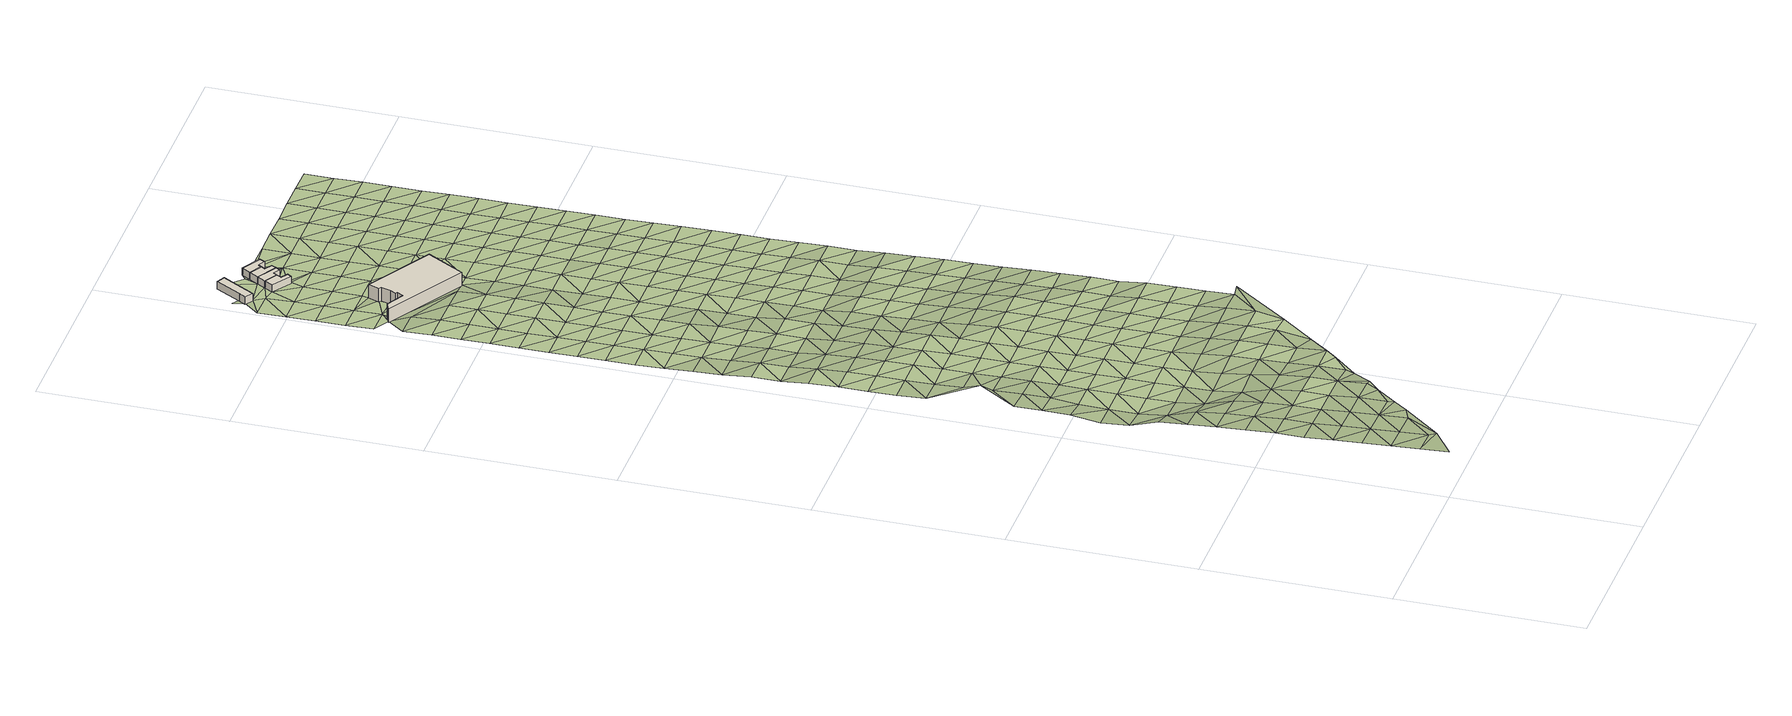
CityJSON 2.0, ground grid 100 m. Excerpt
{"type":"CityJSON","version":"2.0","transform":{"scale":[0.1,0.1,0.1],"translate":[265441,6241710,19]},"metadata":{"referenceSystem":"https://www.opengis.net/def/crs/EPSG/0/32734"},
"CityObjects":{
"building1":{"type":"Building","attributes":{"address":"9 Shelley Road Salt River 7925 Cape Town","building":"pavilion","building:levels":"2","footprint":{"type":"Polygon"},"plus_code":"CVX2XXXH+X4V","ground_height":22.07,"building_height":6.9,"roof_height":28.97},"geometry":[{"type":"Solid","lod":"1","boundaries":[[[[0,1,2,3]],[[1,4,5,2]],[[4,6,7,5]],[[6,8,9,7]],[[8,10,11,9]],[[10,12,13,11]],[[12,14,15,13]],[[14,16,17,15]],[[16,18,19,17]],[[18,20,21,19]],[[20,0,3,21]],[[3,2,5,7,9,11,13,15,17,19,21]],[[20,18,16,14,12,10,8,6,4,1,0]]]]}]},
"building2":{"type":"Building","attributes":{"address":"Shelley Road Salt River Cape Town","building":"house","building:levels":"1","footprint":{"type":"Polygon"},"plus_code":"CQXRXMX7+XMV","ground_height":20.73,"building_height":4.1,"roof_height":24.83},"geometry":[{"type":"Solid","lod":"1","boundaries":[[[[22,23,24,25]],[[23,26,27,24]],[[26,28,29,27]],[[28,30,31,29]],[[30,22,25,31]],[[25,24,27,29,31]],[[30,28,26,23,22]]]]}]},
"building3":{"type":"Building","attributes":{"address":"Shelley Road Salt River Cape Town","building":"house","building:levels":"1","footprint":{"type":"Polygon"},"plus_code":"CRXCX8XC+X5W","ground_height":20.52,"building_height":4.1,"roof_height":24.62},"geometry":[{"type":"Solid","lod":"1","boundaries":[[[[32,33,34,35]],[[33,36,37,34]],[[36,38,39,37]],[[38,40,41,39]],[[40,42,43,41]],[[42,32,35,43]],[[35,34,37,39,41,43]],[[42,40,38,36,33,32]]]]}]},
"building4":{"type":"Building","attributes":{"address":"Shelley Road Salt River Cape Town","building":"house","building:levels":"1","footprint":{"type":"Polygon"},"plus_code":"CRXFXQXG+XJR","ground_height":20.52,"building_height":4.1,"roof_height":24.62},"geometry":[{"type":"Solid","lod":"1","boundaries":[[[[33,32,35,34]],[[32,44,45,35]],[[44,46,47,45]],[[46,48,49,47]],[[48,50,51,49]],[[50,33,34,51]],[[34,35,45,47,49,51]],[[50,48,46,44,32,33]]]]}]},
"building5":{"type":"Building","attributes":{"address":"Shelley Road Salt River Cape Town","building":"house","building:levels":"1","footprint":{"type":"Polygon"},"plus_code":"CRXMXCXM+XQW","ground_height":20.52,"building_height":4.1,"roof_height":24.62},"geometry":[{"type":"Solid","lod":"1","boundaries":[[[[50,48,49,51]],[[48,52,53,49]],[[52,54,55,53]],[[54,56,57,55]],[[56,58,59,57]],[[58,50,51,59]],[[51,49,53,55,57,59]],[[58,56,54,52,48,50]]]]}]},
"building6":{"type":"Building","attributes":{"address":"Shelley Road Salt River Cape Town","building":"house","building:levels":"1","footprint":{"type":"Polygon"},"plus_code":"CRXQXMX8+X4W","ground_height":20.52,"building_height":4.1,"roof_height":24.62},"geometry":[{"type":"Solid","lod":"1","boundaries":[[[[58,56,57,59]],[[56,60,61,57]],[[60,62,63,61]],[[62,64,65,63]],[[64,66,67,65]],[[66,58,59,67]],[[59,57,61,63,65,67]],[[66,64,62,60,56,58]]]]}]},
"terrain1":{"type":"TINRelief","geometry":[{"type":"CompositeSurface","lod":"1","boundaries":[[[68,69,70]],[[71,72,70]],[[70,69,71]],[[73,74,72]],[[71,75,72]],[[74,73,76]],[[72,75,73]],[[77,76,78]],[[79,71,69]],[[73,80,76]],[[71,79,75]],[[78,81,77]],[[76,80,78]],[[75,82,73]],[[83,81,84]],[[81,78,85]],[[75,79,82]],[[69,86,79]],[[80,73,87]],[[84,88,83]],[[81,85,84]],[[87,73,82]],[[78,80,89]],[[79,86,82]],[[85,78,89]],[[88,90,91]],[[88,84,92]],[[89,80,87]],[[88,92,90]],[[85,93,84]],[[94,91,95]],[[82,86,96]],[[89,93,85]],[[95,97,94]],[[87,82,98]],[[95,91,90]],[[92,84,99]],[[96,100,82]],[[93,99,84]],[[82,100,98]],[[101,89,87]],[[97,102,103]],[[104,90,92]],[[97,95,105]],[[89,101,93]],[[92,99,104]],[[101,87,98]],[[102,106,103]],[[97,105,102]],[[95,90,107]],[[100,96,108]],[[107,90,104]],[[108,98,100]],[[93,109,99]],[[110,106,111]],[[93,101,112]],[[113,105,95]],[[111,106,102]],[[93,112,109]],[[107,113,95]],[[104,99,114]],[[110,115,116]],[[117,98,108]],[[101,98,118]],[[110,111,119]],[[102,105,120]],[[114,107,104]],[[113,121,105]],[[114,99,109]],[[118,112,101]],[[110,119,115]],[[98,117,118]],[[105,121,120]],[[117,108,122]],[[111,102,123]],[[109,112,124]],[[113,107,125]],[[116,115,126]],[[107,114,127]],[[123,119,111]],[[118,117,122]],[[124,112,118]],[[123,102,120]],[[113,125,121]],[[107,127,125]],[[116,126,128]],[[114,109,129]],[[109,124,130]],[[118,122,131]],[[132,115,119]],[[120,121,133]],[[119,123,134]],[[127,114,129]],[[133,121,125]],[[129,109,130]],[[128,135,136]],[[132,126,115]],[[136,137,138]],[[119,134,132]],[[136,135,139]],[[124,118,140]],[[120,141,123]],[[142,118,131]],[[143,138,137]],[[136,139,137]],[[133,141,120]],[[140,130,124]],[[144,125,127]],[[126,145,128]],[[140,118,142]],[[129,146,127]],[[134,123,147]],[[126,132,145]],[[143,148,149]],[[150,135,128]],[[127,146,144]],[[141,147,123]],[[139,135,150]],[[151,133,125]],[[148,143,137]],[[152,129,130]],[[130,140,153]],[[150,128,145]],[[131,154,142]],[[132,134,155]],[[133,151,141]],[[151,125,144]],[[147,156,134]],[[129,152,146]],[[157,149,158]],[[149,148,159]],[[152,130,153]],[[142,154,140]],[[145,132,155]],[[139,160,137]],[[134,156,155]],[[150,161,139]],[[157,158,162]],[[149,159,158]],[[148,137,160]],[[163,144,146]],[[164,147,141]],[[139,161,160]],[[141,151,165]],[[153,140,166]],[[145,167,150]],[[146,152,163]],[[140,154,166]],[[147,164,156]],[[155,167,145]],[[141,165,164]],[[168,162,169]],[[148,170,159]],[[162,158,171]],[[161,150,172]],[[151,144,173]],[[153,174,152]],[[170,148,160]],[[144,163,175]],[[168,169,176]],[[162,171,169]],[[167,172,150]],[[166,174,153]],[[156,177,155]],[[173,165,151]],[[159,178,158]],[[173,144,175]],[[156,164,179]],[[152,180,163]],[[159,170,178]],[[155,177,167]],[[160,161,181]],[[156,179,177]],[[166,154,182]],[[172,183,161]],[[180,152,174]],[[184,176,185]],[[158,186,171]],[[176,169,187]],[[170,160,181]],[[175,163,188]],[[164,165,189]],[[161,183,181]],[[165,173,190]],[[186,158,178]],[[166,182,174]],[[184,185,191]],[[176,187,185]],[[188,163,180]],[[171,192,169]],[[193,172,167]],[[189,179,164]],[[167,177,194]],[[165,190,189]],[[170,195,178]],[[175,196,173]],[[192,171,186]],[[172,193,183]],[[181,195,170]],[[167,194,193]],[[188,196,175]],[[197,198,191]],[[169,199,187]],[[180,174,200]],[[191,185,201]],[[179,202,177]],[[186,178,203]],[[190,173,204]],[[182,200,174]],[[199,169,192]],[[179,189,205]],[[206,198,197]],[[188,180,200]],[[191,201,197]],[[195,203,178]],[[204,173,196]],[[202,194,177]],[[187,207,185]],[[183,208,181]],[[179,205,202]],[[183,193,209]],[[190,210,189]],[[187,199,207]],[[181,208,195]],[[192,186,211]],[[206,212,213]],[[188,214,196]],[[183,209,208]],[[210,190,204]],[[203,215,186]],[[185,216,201]],[[212,206,197]],[[200,214,188]],[[199,192,211]],[[193,194,217]],[[205,189,218]],[[216,185,207]],[[194,202,219]],[[211,186,215]],[[220,213,221]],[[200,182,222]],[[204,196,223]],[[218,189,210]],[[197,201,224]],[[225,203,195]],[[217,209,193]],[[195,208,226]],[[221,213,212]],[[194,219,217]],[[214,223,196]],[[199,227,207]],[[205,228,202]],[[224,201,216]],[[220,229,230]],[[203,225,215]],[[210,204,231]],[[214,200,222]],[[211,227,199]],[[195,226,225]],[[228,205,218]],[[212,197,232]],[[229,220,221]],[[231,204,223]],[[219,202,233]],[[216,207,234]],[[209,235,208]],[[232,197,224]],[[209,217,236]],[[237,230,238]],[[210,239,218]],[[233,202,228]],[[227,234,207]],[[235,226,208]],[[240,211,215]],[[241,221,212]],[[214,242,223]],[[238,230,229]],[[209,236,235]],[[231,239,210]],[[215,225,243]],[[222,242,214]],[[219,244,217]],[[212,232,241]],[[237,245,246]],[[224,216,247]],[[211,240,227]],[[228,218,248]],[[234,249,216]],[[233,244,219]],[[240,215,243]],[[229,221,250]],[[231,223,251]],[[237,238,245]],[[239,248,218]],[[247,232,224]],[[225,226,252]],[[236,217,253]],[[247,216,249]],[[250,221,241]],[[226,235,254]],[[251,223,242]],[[255,246,256]],[[233,228,257]],[[253,217,244]],[[258,234,227]],[[252,243,225]],[[239,231,259]],[[256,246,245]],[[227,240,260]],[[226,254,252]],[[248,257,228]],[[261,238,229]],[[236,262,235]],[[250,263,229]],[[259,231,251]],[[255,264,265]],[[266,244,233]],[[234,258,249]],[[241,232,267]],[[232,247,268]],[[227,260,258]],[[262,236,253]],[[238,261,245]],[[239,269,248]],[[229,263,261]],[[255,256,264]],[[266,233,257]],[[254,235,270]],[[240,243,271]],[[267,250,241]],[[222,272,242]],[[267,232,268]],[[239,259,269]],[[243,252,273]],[[274,253,244]],[[251,242,275]],[[262,270,235]],[[247,249,276]],[[271,260,240]],[[257,248,277]],[[265,264,278]],[[249,258,279]],[[274,244,266]],[[271,243,273]],[[265,278,280]],[[263,250,281]],[[256,245,282]],[[254,283,252]],[[259,251,275]],[[245,261,284]],[[269,277,248]],[[285,286,287]],[[268,247,276]],[[288,262,253]],[[276,249,279]],[[281,250,267]],[[283,254,270]],[[285,280,286]],[[264,256,282]],[[266,257,289]],[[245,284,282]],[[274,288,253]],[[258,260,290]],[[273,252,291]],[[259,292,269]],[[275,242,272]],[[260,271,293]],[[289,257,277]],[[294,287,295]],[[261,263,296]],[[268,297,267]],[[270,262,298]],[[281,299,263]],[[291,252,283]],[[292,259,275]],[[280,300,286]],[[264,301,278]],[[302,274,266]],[[290,279,258]],[[287,286,295]],[[297,268,276]],[[260,293,290]],[[288,298,262]],[[296,284,261]],[[273,303,271]],[[277,269,304]],[[263,299,296]],[[301,264,282]],[[302,266,289]],[[294,305,306]],[[307,283,270]],[[308,281,267]],[[304,269,292]],[[303,273,291]],[[300,309,286]],[[310,288,274]],[[305,294,295]],[[298,307,270]],[[308,267,297]],[[311,280,278]],[[284,312,282]],[[276,279,313]],[[293,271,314]],[[289,277,315]],[[300,316,309]],[[279,290,317]],[[302,310,274]],[[281,318,299]],[[319,291,283]],[[284,296,312]],[[303,314,271]],[[315,277,304]],[[295,286,320]],[[286,309,321]],[[322,306,323]],[[297,276,313]],[[298,288,324]],[[305,325,306]],[[313,279,317]],[[318,281,308]],[[307,319,283]],[[278,301,311]],[[326,309,316]],[[327,301,282]],[[293,328,290]],[[289,329,302]],[[286,321,320]],[[310,324,288]],[[303,291,330]],[[306,325,323]],[[282,312,327]],[[293,314,328]],[[329,289,315]],[[331,332,322]],[[333,305,295]],[[296,299,334]],[[308,297,335]],[[336,307,298]],[[299,318,337]],[[319,330,291]],[[320,0,295]],[[322,323,331]],[[310,302,338]],[[317,290,339]],[[340,320,321]],[[313,335,297]],[[324,336,298]],[[333,295,0]],[[341,332,342]],[[312,296,334]],[[343,314,303]],[[311,344,280]],[[299,337,334]],[[327,311,301]],[[338,302,329]],[[290,328,339]],[[305,345,325]],[[346,319,307]],[[330,343,303]],[[317,347,313]],[[318,308,348]],[[324,310,349]],[[345,305,333]],[[336,346,307]],[[335,350,308]],[[312,351,327]],[[352,328,314]],[[325,353,323]],[[310,338,349]],[[317,339,347]],[[348,337,318]],[[330,319,354]],[[351,312,334]],[[343,352,314]],[[308,350,348]],[[331,323,33]],[[335,313,355]],[[324,356,336]],[[345,357,325]],[[311,327,344]],[[346,354,319]],[[325,357,353]],[[339,328,358]],[[313,347,355]],[[324,349,356]],[[359,333,0]],[[33,323,353]],[[360,343,330]],[[327,351,361]],[[352,358,328]],[[327,361,344]],[[50,331,33]],[[333,359,345]],[[334,337,362]],[[350,335,363]],[[346,336,364]],[[337,348,365]],[[354,360,330]],[[331,50,30]],[[366,347,339]],[[355,363,335]],[[364,336,356]],[[353,357,367]],[[351,334,362]],[[368,352,343]],[[337,365,362]],[[358,366,339]],[[357,345,369]],[[354,346,370]],[[350,371,348]],[[360,368,343]],[[372,355,347]],[[344,361,373]],[[374,359,0]],[[359,369,345]],[[370,346,364]],[[363,371,350]],[[351,375,361]],[[50,376,30]],[[42,40,32]],[[366,372,347]],[[357,377,367]],[[365,348,378]],[[358,352,379]],[[354,380,360]],[[375,351,362]],[[368,381,352]],[[58,376,50]],[[40,46,32]],[[374,0,20]],[[363,355,382]],[[44,32,46]],[[369,377,357]],[[354,370,380]],[[371,378,348]],[[373,20,344]],[[377,40,367]],[[383,373,361]],[[366,358,379]],[[376,58,66]],[[372,382,355]],[[352,381,379]],[[365,384,362]],[[368,360,385]],[[361,375,383]],[[40,386,46]],[[359,387,369]],[[388,371,363]],[[378,384,365]],[[385,360,380]],[[377,386,40]],[[54,52,56]],[[372,366,389]],[[359,374,387]],[[48,46,386]],[[382,388,363]],[[375,362,390]],[[381,368,391]],[[48,386,52]],[[383,392,373]],[[389,366,379]],[[62,56,52]],[[60,56,62]],[[393,377,369]],[[394,378,371]],[[384,390,362]],[[373,395,20]],[[391,368,385]],[[52,386,62]],[[372,396,382]],[[393,369,387]],[[392,395,373]],[[388,394,371]],[[64,62,386]],[[375,397,383]],[[381,398,379]],[[396,372,389]],[[386,377,399]],[[384,378,400]],[[390,397,375]],[[401,374,20]],[[398,381,391]],[[402,403,404]],[[387,374,401]],[[388,382,405]],[[399,377,393]],[[394,400,378]],[[392,383,406]],[[389,379,407]],[[405,382,396]],[[386,408,64]],[[401,20,395]],[[409,390,384]],[[64,408,402]],[[397,406,383]],[[407,379,398]],[[394,388,410]],[[400,409,384]],[[386,399,408]],[[402,411,403]],[[393,387,412]],[[395,392,413]],[[396,389,414]],[[401,415,387]],[[410,388,405]],[[416,397,390]],[[406,413,392]],[[414,389,407]],[[412,399,393]],[[394,417,400]],[[408,411,402]],[[412,387,415]],[[409,416,390]],[[395,418,401]],[[396,419,405]],[[417,394,410]],[[406,397,420]],[[413,418,395]],[[419,396,414]],[[421,409,400]],[[416,420,397]],[[415,401,422]],[[423,408,399]],[[410,405,424]],[[399,412,425]],[[417,421,400]],[[426,413,406]],[[418,422,401]],[[424,405,419]],[[427,416,409]],[[423,399,425]],[[420,426,406]],[[415,428,412]],[[429,411,408]],[[417,410,430]],[[421,427,409]],[[431,418,413]],[[422,428,415]],[[430,410,424]],[[420,416,432]],[[429,408,423]],[[426,431,413]],[[425,412,433]],[[434,421,417]],[[427,432,416]],[[422,418,435]],[[428,433,412]],[[434,417,430]],[[436,426,420]],[[431,435,418]],[[425,437,423]],[[438,427,421]],[[432,436,420]],[[439,428,422]],[[433,437,425]],[[434,438,421]],[[440,431,426]],[[435,439,422]],[[432,427,441]],[[423,442,429]],[[436,440,426]],[[443,433,428]],[[427,438,441]],[[437,442,423]],[[431,444,435]],[[439,443,428]],[[436,432,445]],[[440,444,431]],[[437,433,446]],[[445,432,441]],[[442,447,429]],[[448,439,435]],[[443,446,433]],[[440,436,449]],[[444,448,435]],[[450,442,437]],[[449,436,445]],[[451,443,439]],[[446,450,437]],[[440,452,444]],[[448,451,439]],[[453,447,442]],[[452,440,449]],[[443,454,446]],[[450,453,442]],[[448,444,455]],[[451,454,443]],[[455,444,452]],[[456,450,446]],[[447,453,457]],[[451,448,458]],[[454,456,446]],[[458,448,455]],[[450,459,453]],[[451,460,454]],[[456,459,450]],[[460,451,458]],[[453,461,457]],[[456,454,462]],[[459,461,453]],[[454,460,462]],[[459,456,463]],[[461,464,457]],[[462,463,456]],[[459,465,461]],[[463,465,459]],[[464,461,466]],[[466,461,465]],[[466,467,464]]]}]}
},
"vertices":[
[291,5660,21],[269,5601,21],[269,5601,100],[291,5660,100],[281,5592,21],[281,5592,100],[265,5541,21],[265,5541,100],[247,5507,21],[247,5507,100],[256,5502,21],[256,5502,100],[237,5468,21],[237,5468,100],[140,5520,21],[140,5520,100],[97,5499,21],[97,5499,100],[530,5248,21],[530,5248,100],[649,5452,21],[649,5452,100],
[174,6407,14],[97,6271,14],[97,6271,58],[174,6407,58],[73,6232,14],[73,6232,58],[115,6207,14],[115,6207,58],[218,6383,14],[218,6383,58],
[320,6141,15],[249,6182,15],[249,6182,56],[320,6141,56],[220,6135,15],[220,6135,56],[326,6069,15],[326,6069,56],[340,6092,15],[340,6092,56],[304,6115,15],[304,6115,56],
[332,6162,15],[332,6162,56],[368,6141,15],[368,6141,56],[384,6164,15],[384,6164,56],[275,6228,15],[275,6228,56],
[399,6191,15],[399,6191,56],[359,6215,15],[359,6215,56],[372,6236,15],[372,6236,56],[303,6276,15],[303,6276,56],
[382,6254,15],[382,6254,56],[423,6235,15],[423,6235,56],[438,6263,15],[438,6263,56],[334,6323,15],[334,6323,56],
[2,0,270],[174,115,255],[2,150,262],[152,150,255],[2,300,253],[152,450,238],[2,450,244],[152,300,246],[2,600,238],[2,750,226],[152,750,219],[302,300,238],[152,600,230],[2,895,226],[302,450,230],[2,1050,218],[152,1050,206],[152,895,219],[373,332,238],[302,600,223],[2,1200,208],[302,750,210],[152,1350,182],[2,1350,198],[152,1200,198],[302,895,210],[2,1500,186],[152,1500,136],[455,414,222],[2,1650,141],[452,600,217],[302,1050,199],[452,450,222],[452,750,205],[152,1800,119],[2,1800,129],[302,1200,184],[152,1650,120],[2,1955,150],[302,1350,139],[561,529,211],[452,1050,188],[2,2100,149],[152,1955,121],[452,895,205],[302,1500,123],[452,1200,144],[152,2245,133],[2,2245,149],[602,600,211],[602,750,199],[152,2100,133],[302,1800,121],[302,1650,121],[626,593,211],[302,1955,119],[602,895,199],[452,1500,124],[152,2400,126],[452,1350,128],[180,2469,126],[602,1200,159],[602,1050,184],[731,703,174],[302,2245,121],[452,1650,123],[302,2100,121],[152,2550,117],[2,2700,118],[152,2850,108],[2,2850,109],[152,2700,110],[752,895,174],[452,1800,121],[752,750,174],[2,3000,107],[602,1500,126],[302,2400,116],[602,1350,140],[452,1955,119],[152,3000,108],[2,3150,105],[302,2550,111],[602,1650,123],[752,1200,159],[752,1050,163],[853,835,174],[452,2245,116],[452,2100,116],[2,3305,101],[152,3305,96],[152,3150,105],[302,2850,108],[302,2700,110],[2,3450,86],[752,1350,153],[602,1955,120],[602,1800,121],[903,895,174],[452,2400,113],[2,3600,86],[152,3600,81],[302,3000,107],[152,3450,81],[452,2550,111],[752,1650,126],[903,1050,163],[752,1500,140],[2,3750,74],[602,2245,115],[302,3150,100],[602,2100,115],[903,1200,159],[452,2850,105],[1013,1008,155],[452,2700,110],[2,3900,68],[152,3900,61],[302,3305,90],[152,3750,67],[903,1350,153],[752,1955,119],[752,1800,122],[2,4050,59],[302,3450,74],[602,2550,112],[602,2400,113],[452,3000,100],[903,1500,140],[152,4200,54],[2,4200,53],[302,3600,74],[1053,1200,152],[152,4050,58],[752,2245,116],[452,3150,93],[903,1650,126],[752,2100,116],[2,4355,52],[302,3750,64],[602,2850,107],[602,2700,111],[903,1800,122],[452,3450,70],[152,4355,51],[2,4500,50],[1053,1350,149],[452,3305,84],[302,3900,59],[752,2550,114],[903,1955,119],[752,2400,115],[2,4645,49],[152,4500,49],[1165,1191,149],[1053,1500,141],[302,4050,56],[602,3150,85],[602,3000,97],[452,3600,70],[903,2100,116],[152,4645,48],[2,4800,48],[1053,1650,126],[302,4200,52],[903,2245,116],[452,3750,67],[752,2850,91],[752,2700,105],[2,4950,48],[152,4800,46],[1053,1800,120],[602,3450,69],[302,4355,49],[1203,1350,147],[602,3305,79],[903,2400,115],[152,4950,46],[2,5100,47],[452,4050,53],[1053,1955,119],[452,3900,62],[302,4500,48],[1203,1500,139],[752,3150,77],[903,2550,114],[752,3000,83],[2,5250,46],[152,5100,46],[1053,2100,113],[602,3750,54],[1203,1650,126],[602,3600,69],[302,4800,45],[903,2700,105],[302,4645,47],[152,5250,45],[2,5400,43],[1053,2245,113],[452,4355,46],[452,4200,49],[1203,1800,121],[903,2850,91],[752,3450,57],[1436,1514,126],[752,3305,72],[1053,2400,112],[1353,1500,131],[602,4050,47],[1203,1955,120],[152,5400,37],[602,3900,51],[97,5499,26],[452,4500,44],[302,5100,44],[903,3000,83],[302,4950,45],[2,5550,30],[152,5550,26],[2,5695,26],[1053,2550,114],[1203,2100,108],[752,3750,54],[903,3150,77],[1353,1650,124],[752,3600,57],[2,5850,25],[152,5695,24],[452,4800,44],[602,4200,43],[1053,2700,100],[452,4645,44],[140,5520,26],[302,5250,42],[1203,2245,108],[903,3305,72],[1353,1800,123],[152,5850,24],[2,6000,24],[1053,2850,87],[602,4355,40],[247,5507,26],[1203,2400,101],[452,5250,35],[452,4950,44],[752,4050,47],[903,3450,57],[1353,1955,120],[237,5468,34],[752,3900,51],[602,4500,39],[1053,3000,80],[269,5601,26],[265,5541,26],[2,6150,20],[152,6150,17],[1203,2550,97],[152,6000,22],[256,5502,26],[452,5100,42],[903,3600,57],[1353,2100,103],[1053,3150,74],[115,6207,17],[73,6232,20],[302,5695,21],[602,4800,33],[752,4200,43],[1203,2700,90],[602,4645,35],[1353,2245,103],[903,3750,51],[281,5592,26],[56,6294,20],[97,6271,17],[1053,3305,68],[530,5248,25],[302,5850,20],[1203,2850,82],[903,3900,46],[752,4500,39],[1353,2400,97],[752,4355,40],[602,4950,33],[1053,3450,55],[220,6135,17],[1203,3000,78],[903,4050,43],[1353,2550,91],[302,6000,20],[1053,3600,55],[452,5695,18],[1203,3150,71],[602,5100,30],[752,4800,33],[903,4200,40],[1353,2700,84],[752,4645,35],[1053,3750,49],[326,6069,20],[1203,3305,66],[452,5850,17],[1353,2850,77],[903,4355,39],[1053,3900,45],[602,5250,25],[602,5550,18],[752,4950,33],[302,6300,15],[452,6000,16],[903,4500,37],[1203,3600,54],[1353,3000,74],[1203,3450,54],[1053,4050,40],[752,5100,30],[903,4645,34],[1353,3150,68],[452,6150,15],[602,5695,16],[1053,4200,37],[1203,3750,46],[903,4800,28],[1353,3305,60],[752,5250,25],[602,5850,15],[1053,4355,36],[752,5400,21],[1203,3900,42],[903,4950,28],[1353,3450,50],[602,6000,12],[1053,4500,35],[752,5550,18],[452,6287,15],[452,6300,15],[418,6307,15],[1203,4050,39],[903,5100,26],[1353,3600,50],[602,6150,11],[1053,4645,33],[1203,4200,38],[602,6300,11],[752,5850,15],[903,5250,24],[1353,3750,44],[752,5695,16],[1053,4800,27],[1203,4355,33],[903,5400,20],[1353,3900,41],[1053,4950,27],[1203,4500,31],[903,5550,18],[752,6150,11],[1353,4050,40],[752,6000,12],[1053,5100,23],[1203,4645,29],[903,5695,15],[752,6300,11],[1353,4200,38],[1053,5250,20],[1203,4800,25],[903,5850,13],[1353,4355,34],[1053,5400,19],[1203,4950,25],[903,6000,12],[1353,4500,30],[1053,5550,18],[1203,5100,22],[1353,4645,25],[903,6150,10],[1053,5695,15],[1203,5250,18],[1353,4800,23],[1053,5850,13],[903,6300,10],[1203,5400,17],[1353,4950,23],[1053,6000,11],[1203,5550,15],[1353,5100,19],[1053,6150,9],[1203,5695,13],[1353,5250,17],[1203,5850,12],[1053,6300,9],[1353,5400,17],[1203,6000,10],[1353,5550,14],[1203,6150,8],[1353,5695,11],[1353,5850,10],[1203,6300,8],[1353,6000,9],[1353,6150,5],[1353,6300,5]
]}
